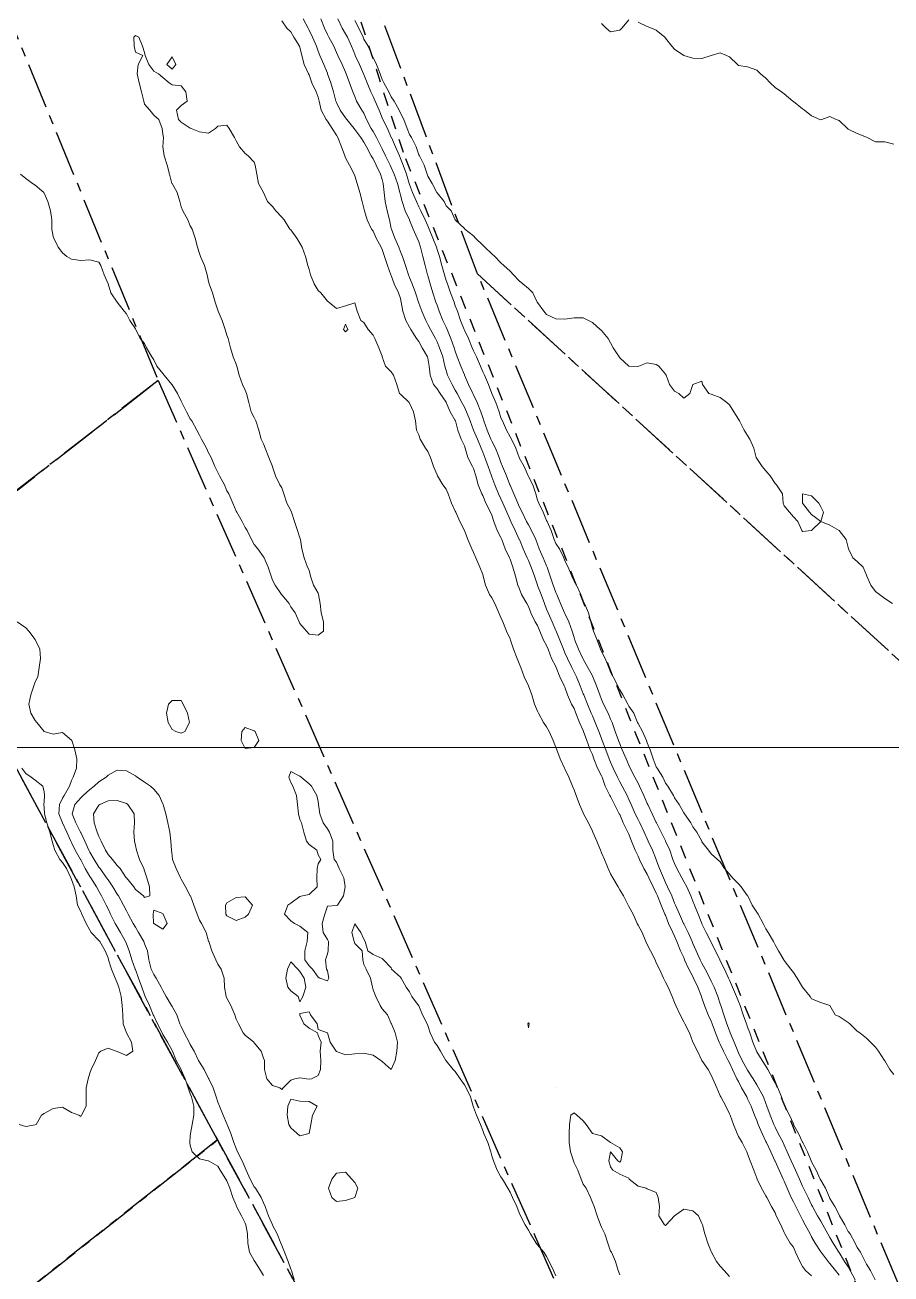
# Model space of a CAD drawing. Header units: centimetres. Extents: x 0 to 642158, y -847 to 649707.
# Drawn here: x 617276.2 to 617323.6, y 620458.6 to 620526.9 of the extents above; entities that cross this region are included whole.
import ezdxf

# ---------------------------------------------------------------- set-up
doc = ezdxf.new("R2010")
doc.units = ezdxf.units.CM
doc.header["$MEASUREMENT"] = 0
doc.linetypes.add('CENTERX2', pattern=[4, 2.5, -0.5, 0.5, -0.5])
doc.linetypes.add('JIS_02_0.7', pattern=[1.35, 0.75, -0.6])
for name, color, linetype, lineweight in [('MEV_grille', 254, 'Continuous', 9), ('WAL_parcellaire agricole', 7, 'JIS_02_0.7', 25), ('WAL_topographie 0.5', 253, 'Continuous', 20)]:
    doc.layers.add(name, color=color, linetype=linetype, lineweight=lineweight)
doc.layers.add('SPW_parcellaire cadastral', color=7, linetype='CENTERX2', lineweight=25, true_color=0xff0542)

# ---------------------------------------------------------------- blocks, each defined once
blk = doc.blocks.new('*U114')
at = {"layer": 'MEV_grille', "transparency": 33554687}
blk.add_lwpolyline([(-1338.461, 0), (1338.461, 0)], dxfattribs=at)
blk = doc.blocks.new('*U115')
at = {"layer": 'MEV_grille', "color": 0, "linetype": 'ByBlock', "lineweight": -2, "transparency": 16777216}
blk.add_blockref('*U114', (0, -1900), dxfattribs=at)

msp = doc.modelspace()

# ---------------------------------------------------------------- linework, layer by layer
at = {"layer": 'SPW_parcellaire cadastral'}
for points in [[(617280.025, 620569.341), (617309.952, 620589.2), (617366.977, 620489.564), (617384.792, 620458.425), (617370.439, 620449.596), (617300.97, 620513.291), (617280.025, 620569.341)], [(617255.145, 620576.565), (617283.484, 620507.46), (617274.764, 620500.676)], [(617370.439, 620449.596), (617336.322, 620428.419), (617300.97, 620513.291), (617370.439, 620449.596)], [(617392.267, 620281.812), (617393.536, 620278.746), (617371.057, 620292.797), (617374.709, 620296.56), (617340.895, 620357.32), (617337.548, 620363.525), (617334.299, 620378.327), (617286.739, 620465.896), (617269.952, 620496.899), (617274.764, 620500.676), (617283.484, 620507.46), (617304.117, 620460.615), (617333.025, 620394.339), (617343.969, 620372.254), (617392.267, 620281.812)], [(617286.739, 620465.896), (617233.03, 620423.492), (617211.998, 620451.663), (617269.952, 620496.899), (617286.739, 620465.896)], [(617286.739, 620465.896), (617334.299, 620378.327), (617337.548, 620363.525), (617308.437, 620329.669), (617205.087, 620446.27), (617211.998, 620451.663), (617233.03, 620423.492), (617286.739, 620465.896)]]:
    msp.add_lwpolyline(points, dxfattribs=at)
at = {"layer": 'WAL_parcellaire agricole'}
msp.add_lwpolyline([(617311.154, 620587.431), (617336.266, 620545.201), (617365.915, 620491.938), (617387.044, 620457.816), (617377.919, 620453.44), (617336.923, 620427.435), (617334.923, 620427.935), (617328.921, 620439.934), (617296.912, 620519.93), (617281.156, 620568.552), (617311.154, 620587.431)], dxfattribs=at)
at = {"layer": 'WAL_topographie 0.5'}
for points in [[(617290.25, 620527.152), (617290.539, 620526.75), (617290.75, 620526.543), (617290.913, 620526.25), (617291.228, 620525.75), (617291.25, 620525.706), (617291.355, 620525.25), (617291.487, 620524.75), (617291.717, 620524.25), (617291.75, 620524.188), (617291.901, 620523.75), (617292.13, 620523.25), (617292.25, 620522.974), (617292.307, 620522.75), (617292.419, 620522.25), (617292.682, 620521.75), (617292.75, 620521.661), (617293.006, 620521.25), (617293.25, 620520.887), (617293.328, 620520.75), (617293.519, 620520.25), (617293.698, 620519.75), (617293.75, 620519.644), (617293.956, 620519.25), (617294.219, 620518.75), (617294.25, 620518.668), (617294.378, 620518.25), (617294.53, 620517.75), (617294.654, 620517.25), (617294.75, 620516.886), (617294.777, 620516.75), (617294.923, 620516.25), (617295.166, 620515.75), (617295.25, 620515.627), (617295.424, 620515.25), (617295.689, 620514.75), (617295.75, 620514.63), (617295.877, 620514.25), (617296.045, 620513.75), (617296.23, 620513.25), (617296.25, 620513.206), (617296.402, 620512.75), (617296.644, 620512.25), (617296.75, 620511.951), (617296.792, 620511.75), (617296.877, 620511.25), (617297.035, 620510.75), (617297.25, 620510.371), (617297.31, 620510.25), (617297.633, 620509.75), (617297.75, 620509.589), (617297.93, 620509.25), (617298.222, 620508.75), (617298.25, 620508.674), (617298.324, 620508.25), (617298.38, 620507.75), (617298.564, 620507.25), (617298.75, 620507.005), (617298.915, 620506.75), (617299.25, 620506.269), (617299.259, 620506.25), (617299.463, 620505.75), (617299.75, 620505.264), (617299.756, 620505.25), (617299.898, 620504.75), (617300.079, 620504.25), (617300.25, 620503.887), (617300.291, 620503.75), (617300.433, 620503.25), (617300.687, 620502.75), (617300.75, 620502.644), (617300.87, 620502.25), (617301.004, 620501.75), (617301.205, 620501.25), (617301.25, 620501.173), (617301.423, 620500.75), (617301.675, 620500.25), (617301.75, 620500.094), (617301.859, 620499.75), (617302.043, 620499.25), (617302.25, 620498.872), (617302.299, 620498.75), (617302.477, 620498.25), (617302.71, 620497.75), (617302.75, 620497.675), (617302.908, 620497.25), (617303.049, 620496.75), (617303.179, 620496.25), (617303.25, 620496.091), (617303.379, 620495.75), (617303.66, 620495.25), (617303.75, 620495.09), (617303.883, 620494.75), (617304.128, 620494.25), (617304.25, 620494.045), (617304.368, 620493.75), (617304.586, 620493.25), (617304.75, 620492.957), (617304.828, 620492.75), (617305.021, 620492.25), (617305.25, 620491.816), (617305.277, 620491.75), (617305.47, 620491.25), (617305.709, 620490.75), (617305.75, 620490.669), (617305.896, 620490.25), (617306.115, 620489.75), (617306.25, 620489.508), (617306.349, 620489.25), (617306.55, 620488.75), (617306.75, 620488.313), (617306.772, 620488.25), (617306.943, 620487.75), (617307.135, 620487.25), (617307.25, 620486.987), (617307.326, 620486.75), (617307.532, 620486.25), (617307.75, 620485.822), (617307.779, 620485.75), (617307.955, 620485.25), (617308.209, 620484.75), (617308.25, 620484.688), (617308.47, 620484.25), (617308.724, 620483.75), (617308.75, 620483.703), (617308.933, 620483.25), (617309.189, 620482.75), (617309.25, 620482.632), (617309.396, 620482.25), (617309.587, 620481.75), (617309.75, 620481.419), (617309.823, 620481.25), (617310.072, 620480.75), (617310.25, 620480.45), (617310.343, 620480.25), (617310.57, 620479.75), (617310.75, 620479.405), (617310.815, 620479.25), (617311.011, 620478.75), (617311.224, 620478.25), (617311.25, 620478.194), (617311.42, 620477.75), (617311.656, 620477.25), (617311.75, 620477.057), (617311.875, 620476.75), (617312.074, 620476.25), (617312.25, 620475.874), (617312.301, 620475.75), (617312.53, 620475.25), (617312.75, 620474.837), (617312.793, 620474.75), (617313.015, 620474.25), (617313.22, 620473.75), (617313.25, 620473.676), (617313.395, 620473.25), (617313.59, 620472.75), (617313.75, 620472.391), (617313.804, 620472.25), (617313.984, 620471.75), (617314.189, 620471.25), (617314.25, 620471.132), (617314.421, 620470.75), (617314.676, 620470.25), (617314.75, 620470.112), (617314.92, 620469.75), (617315.165, 620469.25), (617315.25, 620469.087), (617315.421, 620468.75), (617315.696, 620468.25), (617315.75, 620468.15), (617315.939, 620467.75), (617316.132, 620467.25), (617316.25, 620466.964), (617316.33, 620466.75), (617316.535, 620466.25), (617316.75, 620465.814), (617316.783, 620465.75), (617317.021, 620465.25), (617317.242, 620464.75), (617317.25, 620464.733), (617317.466, 620464.25), (617317.696, 620463.75), (617317.75, 620463.637), (617317.917, 620463.25), (617318.13, 620462.75), (617318.25, 620462.511), (617318.384, 620462.25), (617318.638, 620461.75), (617318.75, 620461.533), (617318.901, 620461.25), (617319.166, 620460.75), (617319.25, 620460.592), (617319.438, 620460.25), (617319.75, 620459.777), (617319.767, 620459.75), (617320.155, 620459.25), (617320.25, 620459.143), (617320.553, 620458.75), (617320.75, 620458.501)], [(617291.432, 620527.25), (617291.692, 620526.75), (617291.75, 620526.64), (617291.94, 620526.25), (617292.15, 620525.75), (617292.25, 620525.481), (617292.344, 620525.25), (617292.552, 620524.75), (617292.75, 620524.273), (617292.761, 620524.25), (617292.938, 620523.75), (617293.081, 620523.25), (617293.22, 620522.75), (617293.25, 620522.674), (617293.451, 620522.25), (617293.75, 620521.827), (617293.814, 620521.75), (617294.216, 620521.25), (617294.25, 620521.205), (617294.582, 620520.75), (617294.75, 620520.504), (617294.89, 620520.25), (617295.146, 620519.75), (617295.25, 620519.586), (617295.429, 620519.25), (617295.666, 620518.75), (617295.75, 620518.46), (617295.805, 620518.25), (617295.855, 620517.75), (617295.906, 620517.25), (617296.014, 620516.75), (617296.146, 620516.25), (617296.25, 620515.776), (617296.256, 620515.75), (617296.443, 620515.25), (617296.657, 620514.75), (617296.75, 620514.508), (617296.86, 620514.25), (617297.025, 620513.75), (617297.188, 620513.25), (617297.25, 620513.098), (617297.397, 620512.75), (617297.575, 620512.25), (617297.731, 620511.75), (617297.75, 620511.698), (617297.92, 620511.25), (617298.131, 620510.75), (617298.25, 620510.527), (617298.392, 620510.25), (617298.661, 620509.75), (617298.75, 620509.571), (617298.895, 620509.25), (617299.066, 620508.75), (617299.187, 620508.25), (617299.25, 620508.007), (617299.33, 620507.75), (617299.573, 620507.25), (617299.75, 620506.93), (617299.847, 620506.75), (617300.117, 620506.25), (617300.25, 620505.994), (617300.37, 620505.75), (617300.563, 620505.25), (617300.747, 620504.75), (617300.75, 620504.744), (617300.96, 620504.25), (617301.168, 620503.75), (617301.25, 620503.541), (617301.363, 620503.25), (617301.544, 620502.75), (617301.729, 620502.25), (617301.75, 620502.188), (617301.907, 620501.75), (617302.114, 620501.25), (617302.25, 620500.975), (617302.36, 620500.75), (617302.575, 620500.25), (617302.75, 620499.832), (617302.787, 620499.75), (617303.02, 620499.25), (617303.25, 620498.763), (617303.257, 620498.75), (617303.471, 620498.25), (617303.689, 620497.75), (617303.75, 620497.61), (617303.908, 620497.25), (617304.076, 620496.75), (617304.249, 620496.25), (617304.25, 620496.247), (617304.445, 620495.75), (617304.63, 620495.25), (617304.75, 620494.944), (617304.828, 620494.75), (617305.043, 620494.25), (617305.25, 620493.777), (617305.263, 620493.75), (617305.472, 620493.25), (617305.663, 620492.75), (617305.75, 620492.553), (617305.888, 620492.25), (617306.134, 620491.75), (617306.25, 620491.505), (617306.38, 620491.25), (617306.589, 620490.75), (617306.75, 620490.318), (617306.776, 620490.25), (617306.98, 620489.75), (617307.194, 620489.25), (617307.25, 620489.113), (617307.41, 620488.75), (617307.602, 620488.25), (617307.75, 620487.867), (617307.797, 620487.75), (617307.987, 620487.25), (617308.169, 620486.75), (617308.25, 620486.565), (617308.398, 620486.25), (617308.632, 620485.75), (617308.75, 620485.495), (617308.876, 620485.25), (617309.147, 620484.75), (617309.25, 620484.535), (617309.383, 620484.25), (617309.597, 620483.75), (617309.75, 620483.438), (617309.847, 620483.25), (617310.087, 620482.75), (617310.25, 620482.371), (617310.308, 620482.25), (617310.541, 620481.75), (617310.738, 620481.25), (617310.75, 620481.22), (617310.93, 620480.75), (617311.139, 620480.25), (617311.25, 620479.987), (617311.365, 620479.75), (617311.594, 620479.25), (617311.75, 620478.851), (617311.796, 620478.75), (617312.012, 620478.25), (617312.235, 620477.75), (617312.25, 620477.718), (617312.489, 620477.25), (617312.711, 620476.75), (617312.75, 620476.654), (617312.931, 620476.25), (617313.157, 620475.75), (617313.25, 620475.563), (617313.417, 620475.25), (617313.671, 620474.75), (617313.75, 620474.58), (617313.912, 620474.25), (617314.114, 620473.75), (617314.25, 620473.346), (617314.286, 620473.25), (617314.452, 620472.75), (617314.613, 620472.25), (617314.75, 620471.861), (617314.797, 620471.75), (617315.017, 620471.25), (617315.209, 620470.75), (617315.25, 620470.656), (617315.446, 620470.25), (617315.729, 620469.75), (617315.75, 620469.712), (617316.052, 620469.25), (617316.25, 620468.915), (617316.351, 620468.75), (617316.615, 620468.25), (617316.75, 620467.883), (617316.798, 620467.75), (617316.973, 620467.25), (617317.178, 620466.75), (617317.25, 620466.592), (617317.427, 620466.25), (617317.689, 620465.75), (617317.75, 620465.614), (617317.919, 620465.25), (617318.135, 620464.75), (617318.25, 620464.488), (617318.359, 620464.25), (617318.584, 620463.75), (617318.75, 620463.362), (617318.803, 620463.25), (617319.055, 620462.75), (617319.25, 620462.351), (617319.301, 620462.25), (617319.577, 620461.75), (617319.75, 620461.456), (617319.873, 620461.25), (617320.145, 620460.75), (617320.25, 620460.564), (617320.428, 620460.25), (617320.741, 620459.75), (617320.75, 620459.736), (617321.057, 620459.25), (617321.25, 620458.946), (617321.367, 620458.75), (617321.639, 620458.25)], [(617292.385, 620527.25), (617292.594, 620526.75), (617292.75, 620526.398), (617292.827, 620526.25), (617293.105, 620525.75), (617293.25, 620525.419), (617293.318, 620525.25), (617293.551, 620524.75), (617293.75, 620524.326), (617293.784, 620524.25), (617293.968, 620523.75), (617294.148, 620523.25), (617294.25, 620522.998), (617294.35, 620522.75), (617294.643, 620522.25), (617294.75, 620522.085), (617294.899, 620521.75), (617295.15, 620521.25), (617295.25, 620521.082), (617295.439, 620520.75), (617295.692, 620520.25), (617295.75, 620520.134), (617295.938, 620519.75), (617296.187, 620519.25), (617296.25, 620519.118), (617296.408, 620518.75), (617296.58, 620518.25), (617296.71, 620517.75), (617296.75, 620517.599), (617296.84, 620517.25), (617297.011, 620516.75), (617297.242, 620516.25), (617297.25, 620516.232), (617297.454, 620515.75), (617297.672, 620515.25), (617297.75, 620515.057), (617297.849, 620514.75), (617297.977, 620514.25), (617298.095, 620513.75), (617298.234, 620513.25), (617298.25, 620513.198), (617298.37, 620512.75), (617298.515, 620512.25), (617298.683, 620511.75), (617298.75, 620511.574), (617298.875, 620511.25), (617299.077, 620510.75), (617299.25, 620510.37), (617299.301, 620510.25), (617299.515, 620509.75), (617299.692, 620509.25), (617299.75, 620509.061), (617299.861, 620508.75), (617300.055, 620508.25), (617300.25, 620507.762), (617300.255, 620507.75), (617300.479, 620507.25), (617300.716, 620506.75), (617300.75, 620506.68), (617300.952, 620506.25), (617301.15, 620505.75), (617301.25, 620505.434), (617301.313, 620505.25), (617301.49, 620504.75), (617301.7, 620504.25), (617301.75, 620504.132), (617301.946, 620503.75), (617302.148, 620503.25), (617302.25, 620502.965), (617302.341, 620502.75), (617302.552, 620502.25), (617302.741, 620501.75), (617302.75, 620501.728), (617302.962, 620501.25), (617303.17, 620500.75), (617303.25, 620500.568), (617303.405, 620500.25), (617303.649, 620499.75), (617303.75, 620499.56), (617303.918, 620499.25), (617304.154, 620498.75), (617304.25, 620498.5), (617304.346, 620498.25), (617304.565, 620497.75), (617304.75, 620497.324), (617304.783, 620497.25), (617304.943, 620496.75), (617305.113, 620496.25), (617305.25, 620495.865), (617305.299, 620495.75), (617305.508, 620495.25), (617305.73, 620494.75), (617305.75, 620494.705), (617305.958, 620494.25), (617306.145, 620493.75), (617306.25, 620493.402), (617306.298, 620493.25), (617306.489, 620492.75), (617306.726, 620492.25), (617306.75, 620492.206), (617307.01, 620491.75), (617307.25, 620491.291), (617307.271, 620491.25), (617307.48, 620490.75), (617307.655, 620490.25), (617307.75, 620490.009), (617307.865, 620489.75), (617308.113, 620489.25), (617308.25, 620488.928), (617308.33, 620488.75), (617308.507, 620488.25), (617308.688, 620487.75), (617308.75, 620487.581), (617308.888, 620487.25), (617309.094, 620486.75), (617309.25, 620486.404), (617309.32, 620486.25), (617309.576, 620485.75), (617309.75, 620485.416), (617309.835, 620485.25), (617310.066, 620484.75), (617310.25, 620484.317), (617310.282, 620484.25), (617310.518, 620483.75), (617310.75, 620483.271), (617310.761, 620483.25), (617311.02, 620482.75), (617311.25, 620482.263), (617311.257, 620482.25), (617311.483, 620481.75), (617311.663, 620481.25), (617311.75, 620481.021), (617311.871, 620480.75), (617312.143, 620480.25), (617312.25, 620480.049), (617312.418, 620479.75), (617312.637, 620479.25), (617312.75, 620478.973), (617312.843, 620478.75), (617313.039, 620478.25), (617313.242, 620477.75), (617313.25, 620477.732), (617313.488, 620477.25), (617313.728, 620476.75), (617313.75, 620476.701), (617313.982, 620476.25), (617314.222, 620475.75), (617314.25, 620475.693), (617314.485, 620475.25), (617314.708, 620474.75), (617314.75, 620474.648), (617314.921, 620474.25), (617315.141, 620473.75), (617315.25, 620473.468), (617315.343, 620473.25), (617315.507, 620472.75), (617315.683, 620472.25), (617315.75, 620472.076), (617315.875, 620471.75), (617316.039, 620471.25), (617316.23, 620470.75), (617316.25, 620470.713), (617316.552, 620470.25), (617316.75, 620469.927), (617316.857, 620469.75), (617317.13, 620469.25), (617317.25, 620469.017), (617317.398, 620468.75), (617317.601, 620468.25), (617317.75, 620467.829), (617317.788, 620467.75), (617318.036, 620467.25), (617318.25, 620466.771), (617318.262, 620466.75), (617318.532, 620466.25), (617318.75, 620465.771), (617318.763, 620465.75), (617319.022, 620465.25), (617319.23, 620464.75), (617319.25, 620464.705), (617319.501, 620464.25), (617319.725, 620463.75), (617319.75, 620463.695), (617320.003, 620463.25), (617320.223, 620462.75), (617320.25, 620462.693), (617320.522, 620462.25), (617320.75, 620461.797), (617320.781, 620461.75), (617321.075, 620461.25), (617321.25, 620460.893), (617321.355, 620460.75), (617321.641, 620460.25), (617321.75, 620460.009), (617321.92, 620459.75), (617322.185, 620459.25), (617322.25, 620459.093), (617322.472, 620458.75), (617322.722, 620458.25)], [(617293.328, 620527.25), (617293.561, 620526.75), (617293.75, 620526.434), (617293.847, 620526.25), (617294.066, 620525.75), (617294.25, 620525.311), (617294.277, 620525.25), (617294.506, 620524.75), (617294.728, 620524.25), (617294.75, 620524.199), (617294.924, 620523.75), (617295.132, 620523.25), (617295.25, 620522.998), (617295.366, 620522.75), (617295.577, 620522.25), (617295.75, 620521.832), (617295.79, 620521.75), (617296.033, 620521.25), (617296.25, 620520.76), (617296.254, 620520.75), (617296.483, 620520.25), (617296.697, 620519.75), (617296.75, 620519.609), (617296.891, 620519.25), (617297.081, 620518.75), (617297.233, 620518.25), (617297.25, 620518.192), (617297.416, 620517.75), (617297.62, 620517.25), (617297.75, 620516.966), (617297.867, 620516.75), (617298.109, 620516.25), (617298.25, 620515.916), (617298.323, 620515.75), (617298.527, 620515.25), (617298.713, 620514.75), (617298.75, 620514.634), (617298.885, 620514.25), (617299.02, 620513.75), (617299.158, 620513.25), (617299.25, 620512.938), (617299.316, 620512.75), (617299.492, 620512.25), (617299.682, 620511.75), (617299.75, 620511.549), (617299.863, 620511.25), (617300.041, 620510.75), (617300.239, 620510.25), (617300.25, 620510.222), (617300.475, 620509.75), (617300.679, 620509.25), (617300.75, 620509.087), (617300.919, 620508.75), (617301.121, 620508.25), (617301.25, 620507.938), (617301.34, 620507.75), (617301.567, 620507.25), (617301.749, 620506.75), (617301.75, 620506.746), (617301.968, 620506.25), (617302.147, 620505.75), (617302.25, 620505.424), (617302.326, 620505.25), (617302.561, 620504.75), (617302.75, 620504.372), (617302.826, 620504.25), (617303.064, 620503.75), (617303.244, 620503.25), (617303.25, 620503.236), (617303.513, 620502.75), (617303.733, 620502.25), (617303.75, 620502.209), (617303.991, 620501.75), (617304.151, 620501.25), (617304.25, 620500.915), (617304.315, 620500.75), (617304.564, 620500.25), (617304.75, 620499.807), (617304.782, 620499.75), (617304.995, 620499.25), (617305.163, 620498.75), (617305.25, 620498.539), (617305.445, 620498.25), (617305.695, 620497.75), (617305.75, 620497.583), (617305.919, 620497.25), (617306.132, 620496.75), (617306.25, 620496.482), (617306.388, 620496.25), (617306.624, 620495.75), (617306.75, 620495.397), (617306.823, 620495.25), (617307.034, 620494.75), (617307.17, 620494.25), (617307.25, 620493.908), (617307.307, 620493.75), (617307.51, 620493.25), (617307.703, 620492.75), (617307.75, 620492.631), (617307.958, 620492.25), (617308.156, 620491.75), (617308.25, 620491.492), (617308.393, 620491.25), (617308.653, 620490.75), (617308.75, 620490.525), (617308.927, 620490.25), (617309.196, 620489.75), (617309.25, 620489.64), (617309.521, 620489.25), (617309.724, 620488.75), (617309.75, 620488.68), (617310.004, 620488.25), (617310.219, 620487.75), (617310.25, 620487.636), (617310.422, 620487.25), (617310.583, 620486.75), (617310.75, 620486.323), (617310.795, 620486.25), (617311.101, 620485.75), (617311.25, 620485.417), (617311.375, 620485.25), (617311.683, 620484.75), (617311.75, 620484.62), (617311.994, 620484.25), (617312.25, 620483.803), (617312.296, 620483.75), (617312.638, 620483.25), (617312.75, 620483.036), (617312.977, 620482.75), (617313.235, 620482.25), (617313.25, 620482.221), (617313.614, 620481.75), (617313.75, 620481.562), (617314.095, 620481.25), (617314.25, 620481.109), (617314.48, 620480.75), (617314.75, 620480.443), (617314.923, 620480.25), (617315.25, 620479.91), (617315.394, 620479.75), (617315.75, 620479.263), (617315.757, 620479.25), (617316.004, 620478.75), (617316.25, 620478.369), (617316.322, 620478.25), (617316.6, 620477.75), (617316.75, 620477.458), (617316.865, 620477.25), (617317.16, 620476.75), (617317.25, 620476.583), (617317.44, 620476.25), (617317.734, 620475.75), (617317.75, 620475.724), (617318.117, 620475.25), (617318.25, 620475.069), (617318.467, 620474.75), (617318.75, 620474.25), (617318.75, 620474.25), (617319.173, 620473.75), (617319.25, 620473.613), (617319.75, 620473.416), (617320.25, 620473.25), (617320.25, 620473.25), (617320.544, 620472.75), (617320.75, 620472.647), (617321.25, 620472.324), (617321.343, 620472.25), (617321.75, 620471.843), (617321.882, 620471.75), (617322.25, 620471.47), (617322.47, 620471.25), (617322.75, 620470.97), (617322.912, 620470.75), (617323.237, 620470.25), (617323.25, 620470.227), (617323.534, 620469.75), (617323.75, 620469.483)], [(617294.25, 620527.169), (617294.474, 620526.75), (617294.703, 620526.25), (617294.75, 620526.141), (617294.977, 620525.75), (617295.201, 620525.25), (617295.25, 620525.129), (617295.443, 620524.75), (617295.639, 620524.25), (617295.75, 620523.928), (617295.845, 620523.75), (617296.119, 620523.25), (617296.25, 620522.987), (617296.409, 620522.75), (617296.683, 620522.25), (617296.75, 620522.09), (617296.927, 620521.75), (617297.12, 620521.25), (617297.25, 620520.918), (617297.357, 620520.75), (617297.614, 620520.25), (617297.75, 620519.818), (617297.788, 620519.75), (617298.047, 620519.25), (617298.217, 620518.75), (617298.25, 620518.644), (617298.481, 620518.25), (617298.738, 620517.75), (617298.75, 620517.727), (617299.146, 620517.25), (617299.25, 620517.011), (617299.529, 620516.75), (617299.75, 620516.25), (617299.75, 620516.25), (617300.25, 620515.776), (617300.269, 620515.75), (617300.75, 620515.379), (617300.86, 620515.25), (617301.25, 620514.86), (617301.365, 620514.75), (617301.75, 620514.384), (617301.907, 620514.25), (617302.25, 620513.897), (617302.406, 620513.75), (617302.75, 620513.436), (617302.931, 620513.25), (617303.25, 620512.921), (617303.444, 620512.75), (617303.75, 620512.5), (617304, 620512.25), (617304.239, 620511.75), (617304.25, 620511.733), (617304.591, 620511.25), (617304.75, 620511.079), (617305.25, 620510.836), (617305.75, 620510.825), (617306.25, 620510.889), (617306.75, 620510.896), (617307.041, 620510.75), (617307.25, 620510.631), (617307.671, 620510.25), (617307.75, 620510.192), (617308.109, 620509.75), (617308.25, 620509.513), (617308.382, 620509.25), (617308.712, 620508.75), (617308.75, 620508.702), (617309.25, 620508.25), (617309.251, 620508.25), (617309.75, 620508.226), (617309.796, 620508.25), (617310.25, 620508.435), (617310.75, 620508.339), (617310.882, 620508.25), (617311.25, 620507.813), (617311.288, 620507.75), (617311.481, 620507.25), (617311.75, 620506.882), (617311.977, 620506.75), (617312.25, 620506.5), (617312.583, 620506.75), (617312.75, 620507.25), (617312.75, 620507.25), (617313.25, 620507.417), (617313.283, 620507.25), (617313.625, 620506.75), (617313.75, 620506.717), (617314.25, 620506.529), (617314.615, 620506.25), (617314.75, 620506.125), (617314.994, 620505.75), (617315.25, 620505.343), (617315.304, 620505.25), (617315.567, 620504.75), (617315.75, 620504.45), (617315.861, 620504.25), (617316.092, 620503.75), (617316.224, 620503.25), (617316.25, 620503.187), (617316.542, 620502.75), (617316.75, 620502.508), (617316.979, 620502.25), (617317.25, 620501.818), (617317.333, 620501.75), (617317.653, 620501.25), (617317.701, 620500.75), (617317.75, 620500.603), (617318.036, 620500.25), (617318.25, 620500), (617318.5, 620499.75), (617318.71, 620499.25), (617318.75, 620499.194), (617319.25, 620499.25), (617319.25, 620499.25), (617319.75, 620499.75), (617319.25, 620500.125), (617319.139, 620500.25), (617318.75, 620500.75), (617318.75, 620500.75), (617318.75, 620501.25), (617318.75, 620501.25), (617318.75, 620501.25), (617319.25, 620501.139), (617319.639, 620500.75), (617319.75, 620500.55), (617319.9, 620500.25), (617319.75, 620499.75), (617320.25, 620499.55), (617320.75, 620499.25), (617320.75, 620499.25), (617321.135, 620498.75), (617321.25, 620498.321), (617321.266, 620498.25), (617321.512, 620497.75), (617321.75, 620497.55), (617322.076, 620497.25), (617322.25, 620496.806), (617322.267, 620496.75), (617322.484, 620496.25), (617322.75, 620495.91), (617322.972, 620495.75), (617323.25, 620495.523), (617323.679, 620495.25)], [(617307.75, 620526.991), (617308, 620526.75), (617308.25, 620526.533), (617308.75, 620526.625), (617308.864, 620526.75), (617309.25, 620527.197)], [(617309.75, 620527.078), (617310.25, 620526.831), (617310.481, 620526.75), (617310.75, 620526.633), (617311.21, 620526.25), (617311.25, 620526.202), (617311.602, 620525.75), (617311.75, 620525.596), (617312.25, 620525.25), (617312.25, 620525.25), (617312.75, 620525.092), (617313.25, 620525.076), (617313.75, 620525.25), (617313.75, 620525.25), (617314.25, 620525.396), (617314.6, 620525.25), (617314.75, 620525.167), (617315.191, 620524.75), (617315.25, 620524.706), (617315.75, 620524.625), (617316.25, 620524.445), (617316.445, 620524.25), (617316.75, 620524), (617316.979, 620523.75), (617317.25, 620523.49), (617317.603, 620523.25), (617317.75, 620523.157), (617318.228, 620522.75), (617318.25, 620522.728), (617318.75, 620522.319), (617318.868, 620522.25), (617319.25, 620521.941), (617319.694, 620521.75), (617319.75, 620521.728), (617319.813, 620521.75), (617320.25, 620521.917), (617320.6, 620521.75), (617320.75, 620521.692), (617321.21, 620521.25), (617321.25, 620521.22), (617321.75, 620520.971), (617322.25, 620520.769), (617322.288, 620520.75), (617322.75, 620520.528), (617323.25, 620520.518), (617323.75, 620520.396)], [(617275.963, 620518.75), (617276.25, 620518.513), (617276.616, 620518.25), (617276.75, 620518.153), (617277.229, 620517.75), (617277.25, 620517.708), (617277.454, 620517.25), (617277.599, 620516.75), (617277.677, 620516.25), (617277.675, 620515.75), (617277.75, 620515.341), (617277.774, 620515.25), (617278.009, 620514.75), (617278.25, 620514.44), (617278.485, 620514.25), (617278.75, 620514.095), (617279.25, 620514.029), (617279.75, 620514.068), (617280.25, 620513.938), (617280.344, 620513.75), (617280.533, 620513.25), (617280.75, 620512.75), (617280.75, 620512.75), (617280.908, 620512.25), (617281.25, 620511.75), (617281.25, 620511.75), (617281.629, 620511.25), (617281.75, 620511.11), (617281.934, 620510.75), (617282.25, 620510.28), (617282.265, 620510.25), (617282.5, 620509.75), (617282.75, 620509.476), (617282.854, 620509.25), (617283.146, 620508.75), (617283.25, 620508.583), (617283.412, 620508.25), (617283.75, 620507.846), (617283.818, 620507.75), (617284.229, 620507.25), (617284.25, 620507.227), (617284.539, 620506.75), (617284.75, 620506.332), (617284.79, 620506.25), (617285.033, 620505.75), (617285.25, 620505.359), (617285.326, 620505.25), (617285.604, 620504.75), (617285.75, 620504.476), (617285.868, 620504.25), (617286.129, 620503.75), (617286.25, 620503.496), (617286.386, 620503.25), (617286.598, 620502.75), (617286.75, 620502.428), (617286.854, 620502.25), (617287.124, 620501.75), (617287.25, 620501.427), (617287.349, 620501.25), (617287.571, 620500.75), (617287.75, 620500.301), (617287.787, 620500.25), (617288.092, 620499.75), (617288.25, 620499.412), (617288.362, 620499.25), (617288.606, 620498.75), (617288.75, 620498.479), (617288.94, 620498.25), (617289.25, 620497.817), (617289.297, 620497.75), (617289.517, 620497.25), (617289.675, 620496.75), (617289.75, 620496.53), (617289.899, 620496.25), (617290.241, 620495.75), (617290.25, 620495.739), (617290.665, 620495.25), (617290.75, 620495.07), (617290.979, 620494.75), (617291.203, 620494.25), (617291.25, 620494.162), (617291.6, 620493.75), (617291.75, 620493.583), (617292.25, 620493.525), (617292.531, 620493.75), (617292.544, 620494.25), (617292.406, 620494.75), (617292.348, 620495.25), (617292.269, 620495.75), (617292.25, 620495.814), (617291.99, 620496.25), (617291.828, 620496.75), (617291.75, 620497.071), (617291.665, 620497.25), (617291.482, 620497.75), (617291.355, 620498.25), (617291.271, 620498.75), (617291.25, 620498.858), (617291.113, 620499.25), (617290.957, 620499.75), (617290.793, 620500.25), (617290.75, 620500.343), (617290.534, 620500.75), (617290.371, 620501.25), (617290.25, 620501.586), (617290.155, 620501.75), (617289.904, 620502.25), (617289.75, 620502.728), (617289.742, 620502.75), (617289.553, 620503.25), (617289.352, 620503.75), (617289.25, 620504), (617289.135, 620504.25), (617288.996, 620504.75), (617288.836, 620505.25), (617288.75, 620505.44), (617288.588, 620505.75), (617288.451, 620506.25), (617288.331, 620506.75), (617288.25, 620506.93), (617288.097, 620507.25), (617287.926, 620507.75), (617287.79, 620508.25), (617287.75, 620508.358), (617287.603, 620508.75), (617287.451, 620509.25), (617287.313, 620509.75), (617287.25, 620509.948), (617287.159, 620510.25), (617286.989, 620510.75), (617286.774, 620511.25), (617286.75, 620511.307), (617286.607, 620511.75), (617286.46, 620512.25), (617286.29, 620512.75), (617286.25, 620512.875), (617286.165, 620513.25), (617286.03, 620513.75), (617285.814, 620514.25), (617285.75, 620514.419), (617285.644, 620514.75), (617285.524, 620515.25), (617285.35, 620515.75), (617285.25, 620515.917), (617285.112, 620516.25), (617284.837, 620516.75), (617284.75, 620516.96), (617284.674, 620517.25), (617284.537, 620517.75), (617284.25, 620518.241), (617284.246, 620518.25), (617284.108, 620518.75), (617283.985, 620519.25), (617283.82, 620519.75), (617283.75, 620520.25), (617283.75, 620520.25), (617283.75, 620520.25), (617283.787, 620520.75), (617283.75, 620520.942), (617283.715, 620521.25), (617283.529, 620521.75), (617283.25, 620521.973), (617283.025, 620522.25), (617282.75, 620522.583), (617282.697, 620522.75), (617282.579, 620523.25), (617282.456, 620523.75), (617282.338, 620524.25), (617282.404, 620524.75), (617282.65, 620525.25), (617282.25, 620525.432), (617282.185, 620525.75), (617282.153, 620526.25), (617282.25, 620526.333), (617282.427, 620526.25), (617282.639, 620525.75), (617282.75, 620525.417), (617282.786, 620525.25), (617282.975, 620524.75), (617283.25, 620524.383), (617283.5, 620524.25), (617283.75, 620524.05), (617284.083, 620523.75), (617284.25, 620523.65), (617284.75, 620523.583), (617285.013, 620523.25), (617285.083, 620522.75), (617284.75, 620522.515), (617284.5, 620522.25), (617284.609, 620521.75), (617284.75, 620521.595), (617285.25, 620521.27), (617285.292, 620521.25), (617285.75, 620521.078), (617286.25, 620520.991), (617286.625, 620521.25), (617286.75, 620521.382), (617287.25, 620521.432), (617287.379, 620521.25), (617287.676, 620520.75), (617287.75, 620520.568), (617287.944, 620520.25), (617288.25, 620519.883), (617288.417, 620519.75), (617288.75, 620519.417), (617288.801, 620519.25), (617288.887, 620518.75), (617288.983, 620518.25), (617289.25, 620517.75), (617289.25, 620517.75), (617289.476, 620517.25), (617289.75, 620516.976), (617289.933, 620516.75), (617290.25, 620516.391), (617290.388, 620516.25), (617290.703, 620515.75), (617290.75, 620515.706), (617291.078, 620515.25), (617291.25, 620514.975), (617291.373, 620514.75), (617291.551, 620514.25), (617291.687, 620513.75), (617291.75, 620513.528), (617291.827, 620513.25), (617292.03, 620512.75), (617292.25, 620512.387), (617292.395, 620512.25), (617292.75, 620511.8), (617292.833, 620511.75), (617293.25, 620511.409), (617293.75, 620511.544), (617294.25, 620511.717), (617294.38, 620511.25), (617294.59, 620510.75), (617294.75, 620510.629), (617294.986, 620510.25), (617295.25, 620509.946), (617295.35, 620509.75), (617295.56, 620509.25), (617295.75, 620508.785), (617295.757, 620508.75), (617295.926, 620508.25), (617296.25, 620507.939), (617296.376, 620507.75), (617296.548, 620507.25), (617296.702, 620506.75), (617296.75, 620506.718), (617297.218, 620506.25), (617297.25, 620506.219), (617297.456, 620505.75), (617297.574, 620505.25), (617297.635, 620504.75), (617297.75, 620504.491), (617297.827, 620504.25), (617298.12, 620503.75), (617298.25, 620503.566), (617298.386, 620503.25), (617298.553, 620502.75), (617298.75, 620502.298), (617298.77, 620502.25), (617299.072, 620501.75), (617299.25, 620501.514), (617299.368, 620501.25), (617299.541, 620500.75), (617299.75, 620500.314), (617299.776, 620500.25), (617299.998, 620499.75), (617300.247, 620499.25), (617300.25, 620499.245), (617300.444, 620498.75), (617300.65, 620498.25), (617300.75, 620498.045), (617300.875, 620497.75), (617301.09, 620497.25), (617301.25, 620496.835), (617301.277, 620496.75), (617301.402, 620496.25), (617301.626, 620495.75), (617301.75, 620495.562), (617301.907, 620495.25), (617302.128, 620494.75), (617302.25, 620494.495), (617302.345, 620494.25), (617302.559, 620493.75), (617302.75, 620493.328), (617302.78, 620493.25), (617302.944, 620492.75), (617303.134, 620492.25), (617303.25, 620491.977), (617303.337, 620491.75), (617303.512, 620491.25), (617303.75, 620490.75), (617303.75, 620490.75), (617303.933, 620490.25), (617304.076, 620489.75), (617304.25, 620489.367), (617304.299, 620489.25), (617304.58, 620488.75), (617304.75, 620488.508), (617304.896, 620488.25), (617305.11, 620487.75), (617305.25, 620487.372), (617305.3, 620487.25), (617305.491, 620486.75), (617305.722, 620486.25), (617305.75, 620486.199), (617305.966, 620485.75), (617306.17, 620485.25), (617306.25, 620485.059), (617306.368, 620484.75), (617306.543, 620484.25), (617306.75, 620483.796), (617306.775, 620483.75), (617307.04, 620483.25), (617307.25, 620482.789), (617307.269, 620482.75), (617307.494, 620482.25), (617307.694, 620481.75), (617307.75, 620481.612), (617307.912, 620481.25), (617308.113, 620480.75), (617308.25, 620480.456), (617308.366, 620480.25), (617308.657, 620479.75), (617308.75, 620479.593), (617308.949, 620479.25), (617309.208, 620478.75), (617309.25, 620478.667), (617309.482, 620478.25), (617309.707, 620477.75), (617309.75, 620477.658), (617309.978, 620477.25), (617310.184, 620476.75), (617310.25, 620476.598), (617310.432, 620476.25), (617310.683, 620475.75), (617310.75, 620475.597), (617310.93, 620475.25), (617311.148, 620474.75), (617311.25, 620474.525), (617311.394, 620474.25), (617311.622, 620473.75), (617311.75, 620473.41), (617311.824, 620473.25), (617312.064, 620472.75), (617312.25, 620472.37), (617312.317, 620472.25), (617312.569, 620471.75), (617312.75, 620471.257), (617312.753, 620471.25), (617313.006, 620470.75), (617313.248, 620470.25), (617313.25, 620470.246), (617313.588, 620469.75), (617313.75, 620469.44), (617313.845, 620469.25), (617314.062, 620468.75), (617314.25, 620468.318), (617314.282, 620468.25), (617314.552, 620467.75), (617314.75, 620467.322), (617314.784, 620467.25), (617314.968, 620466.75), (617315.173, 620466.25), (617315.25, 620466.093), (617315.448, 620465.75), (617315.712, 620465.25), (617315.75, 620465.144), (617315.89, 620464.75), (617316.093, 620464.25), (617316.25, 620463.805), (617316.27, 620463.75), (617316.513, 620463.25), (617316.75, 620462.845), (617316.791, 620462.75), (617317.049, 620462.25), (617317.25, 620461.903), (617317.313, 620461.75), (617317.563, 620461.25), (617317.75, 620460.838), (617317.779, 620460.75), (617318.077, 620460.25), (617318.25, 620460.021), (617318.372, 620459.75), (617318.608, 620459.25), (617318.75, 620458.971), (617318.919, 620458.75), (617319.25, 620458.468)], [(617284.458, 620524.75), (617284.25, 620524.5), (617283.972, 620524.75), (617284.25, 620525.167), (617284.458, 620524.75)], [(617293.75, 620510.125), (617293.87, 620510.25), (617293.75, 620510.55), (617293.635, 620510.25), (617293.75, 620510.125)], [(617289.25, 620458.472), (617289.085, 620458.75), (617288.775, 620459.25), (617288.75, 620459.293), (617288.482, 620459.75), (617288.389, 620460.25), (617288.386, 620460.75), (617288.287, 620461.25), (617288.25, 620461.344), (617288.055, 620461.75), (617287.783, 620462.25), (617287.75, 620462.32), (617287.576, 620462.75), (617287.421, 620463.25), (617287.25, 620463.653), (617287.192, 620463.75), (617286.886, 620464.25), (617286.75, 620464.468), (617286.25, 620464.747), (617286.234, 620464.75), (617285.75, 620464.869), (617285.344, 620465.25), (617285.25, 620465.588), (617285.229, 620465.75), (617285.25, 620466.117), (617285.26, 620466.25), (617285.35, 620466.75), (617285.447, 620467.25), (617285.45, 620467.75), (617285.309, 620468.25), (617285.25, 620468.422), (617285.127, 620468.75), (617284.961, 620469.25), (617284.75, 620469.738), (617284.744, 620469.75), (617284.48, 620470.25), (617284.275, 620470.75), (617284.25, 620470.799), (617283.996, 620471.25), (617283.75, 620471.665), (617283.704, 620471.75), (617283.462, 620472.25), (617283.25, 620472.694), (617283.22, 620472.75), (617283.007, 620473.25), (617282.787, 620473.75), (617282.75, 620473.831), (617282.588, 620474.25), (617282.421, 620474.75), (617282.25, 620475.217), (617282.236, 620475.25), (617282.053, 620475.75), (617281.905, 620476.25), (617281.75, 620476.633), (617281.698, 620476.75), (617281.42, 620477.25), (617281.25, 620477.569), (617281.142, 620477.75), (617280.889, 620478.25), (617280.75, 620478.549), (617280.648, 620478.75), (617280.393, 620479.25), (617280.25, 620479.506), (617280.115, 620479.75), (617279.798, 620480.25), (617279.75, 620480.321), (617279.488, 620480.75), (617279.25, 620481.224), (617279.236, 620481.25), (617278.943, 620481.75), (617278.75, 620482.18), (617278.716, 620482.25), (617278.495, 620482.75), (617278.253, 620483.25), (617278.25, 620483.257), (617278.061, 620483.75), (617278.083, 620484.25), (617278.25, 620484.595), (617278.346, 620484.75), (617278.64, 620485.25), (617278.75, 620485.573), (617278.846, 620485.75), (617279.025, 620486.25), (617279.04, 620486.75), (617278.922, 620487.25), (617278.761, 620487.75), (617278.75, 620487.774), (617278.25, 620488.2), (617277.75, 620488.112), (617277.25, 620488.25), (617277.25, 620488.25), (617276.853, 620488.75), (617276.75, 620488.844), (617276.52, 620489.25), (617276.421, 620489.75), (617276.52, 620490.25), (617276.694, 620490.75), (617276.75, 620490.964), (617276.899, 620491.25), (617276.972, 620491.75), (617277.059, 620492.25), (617277.022, 620492.75), (617276.775, 620493.25), (617276.75, 620493.288), (617276.404, 620493.75), (617276.25, 620493.923), (617275.782, 620494.25)], [(617284.946, 620488.25), (617284.75, 620488.152), (617284.456, 620488.25), (617284.25, 620488.358), (617284.041, 620488.75), (617283.952, 620489.25), (617284.057, 620489.75), (617284.25, 620489.954), (617284.75, 620489.942), (617284.858, 620489.75), (617285.104, 620489.25), (617285.199, 620488.75), (617284.946, 620488.25)], [(617289.004, 620487.75), (617288.75, 620487.369), (617288.25, 620487.311), (617288.027, 620487.75), (617288.072, 620488.25), (617288.25, 620488.47), (617288.75, 620488.292), (617288.8, 620488.25), (617289.004, 620487.75)], [(617275.881, 620466.75), (617276.25, 620466.632), (617276.75, 620466.73), (617276.817, 620466.75), (617277.107, 620467.25), (617277.25, 620467.345), (617277.75, 620467.621), (617278.25, 620467.696), (617278.75, 620467.405), (617279.156, 620467.25), (617279.25, 620467.187), (617279.286, 620467.25), (617279.546, 620467.75), (617279.541, 620468.25), (617279.55, 620468.75), (617279.655, 620469.25), (617279.75, 620469.545), (617279.822, 620469.75), (617280.064, 620470.25), (617280.25, 620470.672), (617280.353, 620470.75), (617280.75, 620470.921), (617281.2, 620470.75), (617281.25, 620470.732), (617281.75, 620470.524), (617282.109, 620470.75), (617282.038, 620471.25), (617281.754, 620471.75), (617281.75, 620471.763), (617281.579, 620472.25), (617281.551, 620472.75), (617281.528, 620473.25), (617281.46, 620473.75), (617281.335, 620474.25), (617281.25, 620474.5), (617281.129, 620474.75), (617280.935, 620475.25), (617280.78, 620475.75), (617280.75, 620475.861), (617280.592, 620476.25), (617280.305, 620476.75), (617280.25, 620476.812), (617279.825, 620477.25), (617279.75, 620477.376), (617279.558, 620477.75), (617279.312, 620478.25), (617279.25, 620478.397), (617279.069, 620478.75), (617279.001, 620479.25), (617278.885, 620479.75), (617278.75, 620480.147), (617278.714, 620480.25), (617278.47, 620480.75), (617278.25, 620481.075), (617278.117, 620481.25), (617277.83, 620481.75), (617277.75, 620482.047), (617277.685, 620482.25), (617277.57, 620482.75), (617277.404, 620483.25), (617277.269, 620483.75), (617277.25, 620484.09), (617277.238, 620484.25), (617277.25, 620484.398), (617277.277, 620484.75), (617277.25, 620484.948), (617277.172, 620485.25), (617276.75, 620485.587), (617276.533, 620485.75), (617276.25, 620485.958), (617276.033, 620486.25)], [(617290.938, 620458.25), (617290.779, 620458.75), (617290.75, 620458.829), (617290.596, 620459.25), (617290.405, 620459.75), (617290.25, 620460.125), (617290.203, 620460.25), (617290.004, 620460.75), (617289.75, 620461.239), (617289.745, 620461.25), (617289.524, 620461.75), (617289.338, 620462.25), (617289.25, 620462.455), (617289.127, 620462.75), (617288.812, 620463.25), (617288.75, 620463.338), (617288.522, 620463.75), (617288.302, 620464.25), (617288.25, 620464.367), (617288.09, 620464.75), (617287.835, 620465.25), (617287.75, 620465.43), (617287.626, 620465.75), (617287.473, 620466.25), (617287.265, 620466.75), (617287.25, 620466.779), (617287.039, 620467.25), (617286.841, 620467.75), (617286.75, 620467.957), (617286.665, 620468.25), (617286.492, 620468.75), (617286.258, 620469.25), (617286.25, 620469.265), (617286.007, 620469.75), (617285.75, 620470.157), (617285.699, 620470.25), (617285.459, 620470.75), (617285.25, 620471.117), (617285.19, 620471.25), (617284.917, 620471.75), (617284.75, 620472.11), (617284.683, 620472.25), (617284.52, 620472.75), (617284.25, 620473.206), (617284.226, 620473.25), (617283.926, 620473.75), (617283.75, 620474.077), (617283.657, 620474.25), (617283.374, 620474.75), (617283.25, 620474.953), (617283.112, 620475.25), (617282.979, 620475.75), (617282.915, 620476.25), (617282.75, 620476.63), (617282.704, 620476.75), (617282.417, 620477.25), (617282.25, 620477.536), (617282.12, 620477.75), (617281.849, 620478.25), (617281.75, 620478.441), (617281.597, 620478.75), (617281.314, 620479.25), (617281.25, 620479.351), (617281.004, 620479.75), (617280.75, 620480.13), (617280.671, 620480.25), (617280.311, 620480.75), (617280.25, 620480.829), (617279.979, 620481.25), (617279.75, 620481.655), (617279.7, 620481.75), (617279.478, 620482.25), (617279.25, 620482.726), (617279.239, 620482.75), (617278.982, 620483.25), (617278.782, 620483.75), (617278.922, 620484.25), (617279.25, 620484.626), (617279.38, 620484.75), (617279.75, 620485.081), (617279.984, 620485.25), (617280.25, 620485.492), (617280.64, 620485.75), (617280.75, 620485.863), (617281.25, 620486.128), (617281.75, 620486.106), (617282.25, 620485.822), (617282.335, 620485.75), (617282.75, 620485.485), (617283.063, 620485.25), (617283.25, 620485.101), (617283.552, 620484.75), (617283.75, 620484.29), (617283.768, 620484.25), (617283.918, 620483.75), (617284.027, 620483.25), (617284.136, 620482.75), (617284.189, 620482.25), (617284.212, 620481.75), (617284.25, 620481.469), (617284.283, 620481.25), (617284.468, 620480.75), (617284.704, 620480.25), (617284.75, 620480.16), (617284.992, 620479.75), (617285.25, 620479.258), (617285.254, 620479.25), (617285.448, 620478.75), (617285.622, 620478.25), (617285.75, 620477.919), (617285.86, 620477.75), (617286.108, 620477.25), (617286.25, 620476.779), (617286.261, 620476.75), (617286.424, 620476.25), (617286.644, 620475.75), (617286.75, 620475.523), (617286.931, 620475.25), (617287.105, 620474.75), (617287.127, 620474.25), (617287.215, 620473.75), (617287.25, 620473.663), (617287.465, 620473.25), (617287.677, 620472.75), (617287.75, 620472.513), (617287.878, 620472.25), (617288.15, 620471.75), (617288.25, 620471.635), (617288.722, 620471.25), (617288.75, 620471.215), (617289.127, 620470.75), (617289.25, 620470.368), (617289.311, 620470.25), (617289.313, 620469.75), (617289.439, 620469.25), (617289.75, 620468.884), (617290.145, 620468.75), (617290.25, 620468.659), (617290.337, 620468.75), (617290.75, 620469.163), (617290.972, 620469.25), (617291.25, 620469.291), (617291.607, 620469.25), (617291.75, 620469.219), (617291.875, 620469.25), (617292.25, 620469.427), (617292.37, 620469.75), (617292.387, 620470.25), (617292.357, 620470.75), (617292.406, 620471.25), (617292.25, 620471.607), (617292.208, 620471.75), (617291.75, 620472.012), (617291.456, 620472.25), (617291.25, 620472.717), (617291.245, 620472.75), (617291.25, 620472.821), (617291.75, 620472.917), (617291.835, 620472.75), (617292.185, 620472.25), (617292.25, 620471.95), (617292.75, 620471.75), (617292.75, 620471.75), (617292.903, 620471.25), (617293.228, 620470.75), (617293.25, 620470.739), (617293.75, 620470.552), (617294.25, 620470.608), (617294.75, 620470.649), (617295.25, 620470.545), (617295.678, 620470.25), (617295.75, 620470.186), (617296.25, 620469.75), (617296.466, 620470.25), (617296.552, 620470.75), (617296.587, 620471.25), (617296.463, 620471.75), (617296.262, 620472.25), (617296.25, 620472.274), (617296.033, 620472.75), (617295.75, 620473.075), (617295.647, 620473.25), (617295.407, 620473.75), (617295.25, 620474.114), (617295.213, 620474.25), (617295.106, 620474.75), (617294.867, 620475.25), (617294.75, 620475.5), (617294.693, 620475.75), (617294.654, 620476.25), (617294.25, 620476.654), (617294.208, 620476.75), (617294.08, 620477.25), (617294.25, 620477.721), (617294.583, 620477.25), (617294.75, 620476.887), (617294.815, 620476.75), (617294.959, 620476.25), (617295.25, 620476.044), (617295.75, 620475.834), (617295.821, 620475.75), (617296.25, 620475.321), (617296.267, 620475.25), (617296.75, 620474.813), (617296.785, 620474.75), (617297.061, 620474.25), (617297.25, 620474.009), (617297.373, 620473.75), (617297.738, 620473.25), (617297.75, 620473.236), (617297.951, 620472.75), (617298.207, 620472.25), (617298.25, 620472.156), (617298.379, 620471.75), (617298.608, 620471.25), (617298.75, 620471.074), (617298.942, 620470.75), (617299.235, 620470.25), (617299.25, 620470.23), (617299.627, 620469.75), (617299.75, 620469.645), (617300.015, 620469.25), (617300.25, 620468.91), (617300.338, 620468.75), (617300.578, 620468.25), (617300.73, 620467.75), (617300.75, 620467.694), (617300.91, 620467.25), (617301.126, 620466.75), (617301.25, 620466.413), (617301.316, 620466.25), (617301.522, 620465.75), (617301.695, 620465.25), (617301.75, 620465.024), (617301.843, 620464.75), (617302.049, 620464.25), (617302.25, 620463.883), (617302.338, 620463.75), (617302.63, 620463.25), (617302.75, 620463.043), (617302.885, 620462.75), (617303.113, 620462.25), (617303.25, 620461.912), (617303.315, 620461.75), (617303.576, 620461.25), (617303.75, 620460.954), (617303.867, 620460.75), (617304.183, 620460.25), (617304.25, 620460.164), (617304.59, 620459.75), (617304.75, 620459.527), (617304.893, 620459.25), (617305.119, 620458.75), (617305.25, 620458.467)], [(617292.828, 620474.75), (617292.75, 620474.609), (617292.341, 620474.75), (617292.25, 620474.8), (617291.94, 620475.25), (617291.75, 620475.427), (617291.523, 620475.75), (617291.512, 620476.25), (617291.642, 620476.75), (617291.676, 620477.25), (617291.25, 620477.604), (617290.944, 620477.75), (617290.75, 620477.883), (617290.399, 620478.25), (617290.589, 620478.75), (617290.75, 620478.864), (617291.25, 620479.224), (617291.382, 620479.25), (617291.75, 620479.322), (617292.192, 620479.75), (617292.166, 620480.25), (617292.199, 620480.75), (617292.25, 620481.016), (617292.4, 620481.25), (617292.25, 620481.5), (617292.165, 620481.75), (617291.75, 620482.07), (617291.611, 620482.25), (617291.463, 620482.75), (617291.343, 620483.25), (617291.25, 620483.438), (617291.169, 620483.75), (617291.109, 620484.25), (617291.053, 620484.75), (617290.863, 620485.25), (617290.75, 620485.464), (617290.647, 620485.75), (617290.75, 620486.066), (617291.25, 620485.81), (617291.315, 620485.75), (617291.75, 620485.38), (617291.877, 620485.25), (617292.182, 620484.75), (617292.25, 620484.417), (617292.271, 620484.25), (617292.337, 620483.75), (617292.519, 620483.25), (617292.75, 620482.931), (617292.87, 620482.75), (617293.041, 620482.25), (617293.041, 620481.75), (617293.13, 620481.25), (617293.25, 620481.097), (617293.397, 620480.75), (617293.644, 620480.25), (617293.725, 620479.75), (617293.631, 620479.25), (617293.306, 620478.75), (617293.25, 620478.727), (617292.75, 620478.7), (617292.602, 620478.25), (617292.466, 620477.75), (617292.514, 620477.25), (617292.75, 620476.87), (617292.81, 620476.75), (617292.789, 620476.25), (617292.75, 620476.076), (617292.64, 620475.75), (617292.7, 620475.25), (617292.75, 620475.159), (617292.828, 620474.75)], [(617283.03, 620479.25), (617282.75, 620479.168), (617282.695, 620479.25), (617282.25, 620479.61), (617282.151, 620479.75), (617281.75, 620480.234), (617281.741, 620480.25), (617281.419, 620480.75), (617281.25, 620480.925), (617280.983, 620481.25), (617280.75, 620481.511), (617280.6, 620481.75), (617280.366, 620482.25), (617280.25, 620482.497), (617280.154, 620482.75), (617279.98, 620483.25), (617279.957, 620483.75), (617280.25, 620484.212), (617280.294, 620484.25), (617280.75, 620484.457), (617281.25, 620484.479), (617281.75, 620484.302), (617281.826, 620484.25), (617282.18, 620483.75), (617282.196, 620483.25), (617282.162, 620482.75), (617282.198, 620482.25), (617282.25, 620482.005), (617282.298, 620481.75), (617282.477, 620481.25), (617282.703, 620480.75), (617282.75, 620480.627), (617282.868, 620480.25), (617283.024, 620479.75), (617283.03, 620479.25)], [(617288.438, 620478.25), (617288.25, 620478.088), (617287.75, 620477.902), (617287.25, 620478.164), (617287.194, 620478.25), (617287.167, 620478.75), (617287.25, 620478.877), (617287.75, 620479.174), (617288.25, 620479.2), (617288.652, 620478.75), (617288.438, 620478.25)], [(617283.985, 620477.75), (617283.75, 620477.427), (617283.25, 620477.738), (617283.243, 620477.75), (617283.221, 620478.25), (617283.25, 620478.464), (617283.75, 620478.281), (617283.771, 620478.25), (617283.985, 620477.75)], [(617291.411, 620473.75), (617291.25, 620473.45), (617291.15, 620473.75), (617290.75, 620474.055), (617290.595, 620474.25), (617290.47, 620474.75), (617290.561, 620475.25), (617290.75, 620475.65), (617291.135, 620475.25), (617291.25, 620475.119), (617291.486, 620474.75), (617291.567, 620474.25), (617291.411, 620473.75)], [(617303.792, 620472.25), (617303.75, 620472.036), (617303.728, 620472.25), (617303.75, 620472.313), (617303.792, 620472.25)], [(617305.25, 620468.75), (617305.25, 620468.75), (617305.25, 620468.75), (617305.25, 620468.75), (617305.25, 620468.75)], [(617291.25, 620466.128), (617291.75, 620466.25), (617291.75, 620466.25), (617291.845, 620466.75), (617291.929, 620467.25), (617292.187, 620467.75), (617291.75, 620468.009), (617291.25, 620468.026), (617290.75, 620468.125), (617290.58, 620467.75), (617290.543, 620467.25), (617290.635, 620466.75), (617290.75, 620466.564), (617291.088, 620466.25), (617291.25, 620466.128)], [(617308.75, 620458.512), (617308.664, 620458.75), (617308.512, 620459.25), (617308.291, 620459.75), (617308.25, 620459.818), (617308.096, 620460.25), (617307.931, 620460.75), (617307.75, 620461.13), (617307.704, 620461.25), (617307.517, 620461.75), (617307.343, 620462.25), (617307.25, 620462.475), (617307.157, 620462.75), (617306.906, 620463.25), (617306.75, 620463.474), (617306.631, 620463.75), (617306.454, 620464.25), (617306.25, 620464.642), (617306.212, 620464.75), (617306.059, 620465.25), (617305.981, 620465.75), (617305.979, 620466.25), (617305.996, 620466.75), (617306.066, 620467.25), (617306.25, 620467.375), (617306.409, 620467.25), (617306.75, 620466.95), (617306.911, 620466.75), (617307.25, 620466.25), (617307.25, 620466.25), (617307.75, 620466.125), (617308.25, 620465.75), (617308.25, 620465.75), (617308.75, 620465.464), (617308.893, 620465.25), (617308.812, 620464.75), (617308.75, 620464.679), (617308.65, 620464.75), (617308.25, 620465.25), (617308.145, 620464.75), (617308.25, 620464.417), (617308.375, 620464.25), (617308.75, 620464.019), (617309.25, 620463.806), (617309.272, 620463.75), (617309.75, 620463.371), (617310.188, 620463.25), (617310.25, 620463.225), (617310.75, 620463.028), (617310.846, 620462.75), (617310.93, 620462.25), (617310.89, 620461.75), (617311.197, 620461.25), (617311.25, 620461.221), (617311.295, 620461.25), (617311.75, 620461.75), (617311.75, 620461.75), (617312.25, 620462.115), (617312.75, 620462.013), (617313.053, 620461.75), (617313.25, 620461.317), (617313.27, 620461.25), (617313.405, 620460.75), (617313.567, 620460.25), (617313.75, 620459.798), (617313.769, 620459.75), (617314.038, 620459.25), (617314.25, 620458.982), (617314.471, 620458.75), (617314.75, 620458.417)], [(617293.75, 620462.575), (617294.25, 620462.75), (617294.25, 620462.75), (617294.414, 620463.25), (617294.25, 620463.571), (617294.094, 620463.75), (617293.75, 620464.129), (617293.25, 620464.073), (617292.988, 620463.75), (617292.804, 620463.25), (617293, 620462.75), (617293.25, 620462.529), (617293.75, 620462.575)]]:
    msp.add_lwpolyline(points, dxfattribs=at)

# ---------------------------------------------------------------- block references
at = {"layer": 'MEV_grille', "transparency": 33554687}
msp.add_blockref('*U115', (616669.481, 622387.381), dxfattribs=at)

doc.saveas('drawing.dxf')
